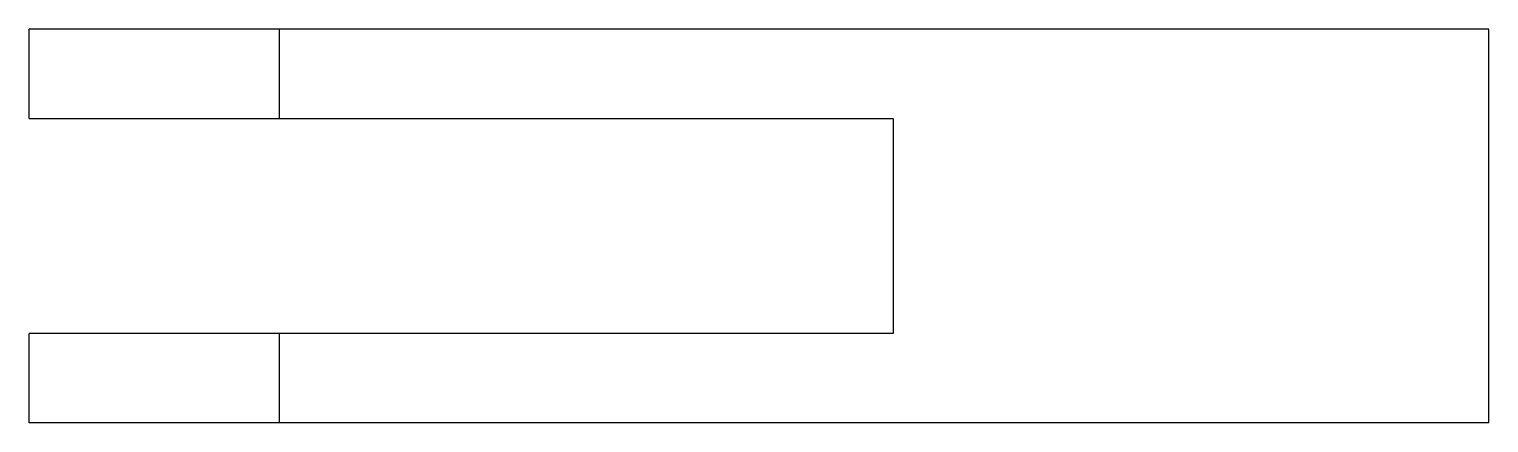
# Model space of a CAD drawing. Header units: metres. Extents: x -28.3 to 53.3, y -22 to 0.
import ezdxf

# ---------------------------------------------------------------- set-up
doc = ezdxf.new("R2010")
doc.units = ezdxf.units.M

msp = doc.modelspace()

# ---------------------------------------------------------------- linework, layer by layer
for points in [[(-28.3, -5), (-28.3, -4.9), (-28.3, -4.8), (-28.3, -4.7), (-28.3, -4.6), (-28.3, -4.5), (-28.3, -4.4), (-28.3, -4.3), (-28.3, -4.2), (-28.3, -4.1), (-28.3, -4), (-28.3, -3.9), (-28.3, -3.8), (-28.3, -3.7), (-28.3, -3.6), (-28.3, -3.5), (-28.3, -3.4), (-28.3, -3.3), (-28.3, -3.2), (-28.3, -3.1), (-28.3, -3), (-28.3, -2.9), (-28.3, -2.8), (-28.3, -2.7), (-28.3, -2.6), (-28.3, -2.5), (-28.3, -2.4), (-28.3, -2.3), (-28.3, -2.2), (-28.3, -2.1), (-28.3, -2), (-28.3, -1.9), (-28.3, -1.8), (-28.3, -1.7), (-28.3, -1.6), (-28.3, -1.5), (-28.3, -1.4), (-28.3, -1.3), (-28.3, -1.2), (-28.3, -1.1), (-28.3, -1), (-28.3, -0.9), (-28.3, -0.8), (-28.3, -0.7), (-28.3, -0.6), (-28.3, -0.5), (-28.3, -0.4), (-28.3, -0.3), (-28.3, -0.2), (-28.3, -0.1), (-28.3, 0)], [(-14.3, 0), (-14.349, 0), (-14.398, 0), (-14.447, 0), (-14.538, 0), (-14.683, 0), (-14.828, 0), (-14.973, 0), (-15.193, 0), (-15.427, 0), (-15.66, 0), (-15.916, 0), (-16.226, 0), (-16.537, 0), (-16.847, 0), (-17.201, 0), (-17.573, 0), (-17.944, 0), (-18.322, 0), (-18.736, 0), (-19.151, 0), (-19.565, 0), (-19.992, 0), (-20.428, 0), (-20.864, 0), (-21.3, 0), (-21.736, 0), (-22.172, 0), (-22.608, 0), (-23.035, 0), (-23.449, 0), (-23.864, 0), (-24.278, 0), (-24.656, 0), (-25.027, 0), (-25.399, 0), (-25.753, 0), (-26.063, 0), (-26.374, 0), (-26.684, 0), (-26.94, 0), (-27.173, 0), (-27.407, 0), (-27.627, 0), (-27.772, 0), (-27.917, 0), (-28.062, 0), (-28.153, 0), (-28.202, 0), (-28.251, 0), (-28.3, 0)], [(-14.3, -5), (-14.3, -4.9), (-14.3, -4.8), (-14.3, -4.7), (-14.3, -4.6), (-14.3, -4.5), (-14.3, -4.4), (-14.3, -4.3), (-14.3, -4.2), (-14.3, -4.1), (-14.3, -4), (-14.3, -3.9), (-14.3, -3.8), (-14.3, -3.7), (-14.3, -3.6), (-14.3, -3.5), (-14.3, -3.4), (-14.3, -3.3), (-14.3, -3.2), (-14.3, -3.1), (-14.3, -3), (-14.3, -2.9), (-14.3, -2.8), (-14.3, -2.7), (-14.3, -2.6), (-14.3, -2.5), (-14.3, -2.4), (-14.3, -2.3), (-14.3, -2.2), (-14.3, -2.1), (-14.3, -2), (-14.3, -1.9), (-14.3, -1.8), (-14.3, -1.7), (-14.3, -1.6), (-14.3, -1.5), (-14.3, -1.4), (-14.3, -1.3), (-14.3, -1.2), (-14.3, -1.1), (-14.3, -1), (-14.3, -0.9), (-14.3, -0.8), (-14.3, -0.7), (-14.3, -0.6), (-14.3, -0.5), (-14.3, -0.4), (-14.3, -0.3), (-14.3, -0.2), (-14.3, -0.1), (-14.3, 0)], [(53.3, 0), (51.948, 0), (50.596, 0), (49.244, 0), (47.892, 0), (46.54, 0), (45.188, 0), (43.836, 0), (42.484, 0), (41.132, 0), (39.78, 0), (38.428, 0), (37.076, 0), (35.724, 0), (34.372, 0), (33.02, 0), (31.668, 0), (30.316, 0), (28.964, 0), (27.612, 0), (26.26, 0), (24.908, 0), (23.556, 0), (22.204, 0), (20.852, 0), (19.5, 0), (18.148, 0), (16.796, 0), (15.444, 0), (14.092, 0), (12.74, 0), (11.388, 0), (10.036, 0), (8.684, 0), (7.332, 0), (5.98, 0), (4.628, 0), (3.276, 0), (1.924, 0), (0.572, 0), (-0.78, 0), (-2.132, 0), (-3.484, 0), (-4.836, 0), (-6.188, 0), (-7.54, 0), (-8.892, 0), (-10.244, 0), (-11.596, 0), (-12.948, 0), (-14.3, 0)], [(53.3, -22), (53.3, -21.56), (53.3, -21.12), (53.3, -20.68), (53.3, -20.24), (53.3, -19.8), (53.3, -19.36), (53.3, -18.92), (53.3, -18.48), (53.3, -18.04), (53.3, -17.6), (53.3, -17.16), (53.3, -16.72), (53.3, -16.28), (53.3, -15.84), (53.3, -15.4), (53.3, -14.96), (53.3, -14.52), (53.3, -14.08), (53.3, -13.64), (53.3, -13.2), (53.3, -12.76), (53.3, -12.32), (53.3, -11.88), (53.3, -11.44), (53.3, -11), (53.3, -10.56), (53.3, -10.12), (53.3, -9.68), (53.3, -9.24), (53.3, -8.8), (53.3, -8.36), (53.3, -7.92), (53.3, -7.48), (53.3, -7.04), (53.3, -6.6), (53.3, -6.16), (53.3, -5.72), (53.3, -5.28), (53.3, -4.84), (53.3, -4.4), (53.3, -3.96), (53.3, -3.52), (53.3, -3.08), (53.3, -2.64), (53.3, -2.2), (53.3, -1.76), (53.3, -1.32), (53.3, -0.88), (53.3, -0.44), (53.3, 0)], [(-28.3, -5), (-28.251, -5), (-28.202, -5), (-28.153, -5), (-28.062, -5), (-27.917, -5), (-27.772, -5), (-27.627, -5), (-27.407, -5), (-27.173, -5), (-26.94, -5), (-26.684, -5), (-26.374, -5), (-26.063, -5), (-25.753, -5), (-25.399, -5), (-25.027, -5), (-24.656, -5), (-24.278, -5), (-23.864, -5), (-23.449, -5), (-23.035, -5), (-22.608, -5), (-22.172, -5), (-21.736, -5), (-21.3, -5), (-20.864, -5), (-20.428, -5), (-19.992, -5), (-19.565, -5), (-19.151, -5), (-18.736, -5), (-18.322, -5), (-17.944, -5), (-17.573, -5), (-17.201, -5), (-16.847, -5), (-16.537, -5), (-16.226, -5), (-15.916, -5), (-15.66, -5), (-15.427, -5), (-15.193, -5), (-14.973, -5), (-14.828, -5), (-14.683, -5), (-14.538, -5), (-14.447, -5), (-14.398, -5), (-14.349, -5), (-14.3, -5)], [(-14.3, -5), (-13.614, -5), (-12.928, -5), (-12.242, -5), (-11.556, -5), (-10.87, -5), (-10.184, -5), (-9.498, -5), (-8.812, -5), (-8.126, -5), (-7.44, -5), (-6.754, -5), (-6.068, -5), (-5.382, -5), (-4.696, -5), (-4.01, -5), (-3.324, -5), (-2.638, -5), (-1.952, -5), (-1.266, -5), (-0.58, -5), (0.106, -5), (0.792, -5), (1.478, -5), (2.164, -5), (2.85, -5), (3.536, -5), (4.222, -5), (4.908, -5), (5.594, -5), (6.28, -5), (6.966, -5), (7.652, -5), (8.338, -5), (9.024, -5), (9.71, -5), (10.396, -5), (11.082, -5), (11.768, -5), (12.454, -5), (13.14, -5), (13.826, -5), (14.512, -5), (15.198, -5), (15.884, -5), (16.57, -5), (17.256, -5), (17.942, -5), (18.628, -5), (19.314, -5), (20, -5)], [(20, -5), (20, -5.24), (20, -5.48), (20, -5.72), (20, -5.96), (20, -6.2), (20, -6.44), (20, -6.68), (20, -6.92), (20, -7.16), (20, -7.4), (20, -7.64), (20, -7.88), (20, -8.12), (20, -8.36), (20, -8.6), (20, -8.84), (20, -9.08), (20, -9.32), (20, -9.56), (20, -9.8), (20, -10.04), (20, -10.28), (20, -10.52), (20, -10.76), (20, -11), (20, -11.24), (20, -11.48), (20, -11.72), (20, -11.96), (20, -12.2), (20, -12.44), (20, -12.68), (20, -12.92), (20, -13.16), (20, -13.4), (20, -13.64), (20, -13.88), (20, -14.12), (20, -14.36), (20, -14.6), (20, -14.84), (20, -15.08), (20, -15.32), (20, -15.56), (20, -15.8), (20, -16.04), (20, -16.28), (20, -16.52), (20, -16.76), (20, -17)], [(-14.3, -17), (-14.349, -17), (-14.398, -17), (-14.447, -17), (-14.538, -17), (-14.683, -17), (-14.828, -17), (-14.973, -17), (-15.193, -17), (-15.427, -17), (-15.66, -17), (-15.916, -17), (-16.226, -17), (-16.537, -17), (-16.847, -17), (-17.201, -17), (-17.573, -17), (-17.944, -17), (-18.322, -17), (-18.736, -17), (-19.151, -17), (-19.565, -17), (-19.992, -17), (-20.428, -17), (-20.864, -17), (-21.3, -17), (-21.736, -17), (-22.172, -17), (-22.608, -17), (-23.035, -17), (-23.449, -17), (-23.864, -17), (-24.278, -17), (-24.656, -17), (-25.027, -17), (-25.399, -17), (-25.753, -17), (-26.063, -17), (-26.374, -17), (-26.684, -17), (-26.94, -17), (-27.173, -17), (-27.407, -17), (-27.627, -17), (-27.772, -17), (-27.917, -17), (-28.062, -17), (-28.153, -17), (-28.202, -17), (-28.251, -17), (-28.3, -17)], [(-28.3, -22), (-28.3, -21.9), (-28.3, -21.8), (-28.3, -21.7), (-28.3, -21.6), (-28.3, -21.5), (-28.3, -21.4), (-28.3, -21.3), (-28.3, -21.2), (-28.3, -21.1), (-28.3, -21), (-28.3, -20.9), (-28.3, -20.8), (-28.3, -20.7), (-28.3, -20.6), (-28.3, -20.5), (-28.3, -20.4), (-28.3, -20.3), (-28.3, -20.2), (-28.3, -20.1), (-28.3, -20), (-28.3, -19.9), (-28.3, -19.8), (-28.3, -19.7), (-28.3, -19.6), (-28.3, -19.5), (-28.3, -19.4), (-28.3, -19.3), (-28.3, -19.2), (-28.3, -19.1), (-28.3, -19), (-28.3, -18.9), (-28.3, -18.8), (-28.3, -18.7), (-28.3, -18.6), (-28.3, -18.5), (-28.3, -18.4), (-28.3, -18.3), (-28.3, -18.2), (-28.3, -18.1), (-28.3, -18), (-28.3, -17.9), (-28.3, -17.8), (-28.3, -17.7), (-28.3, -17.6), (-28.3, -17.5), (-28.3, -17.4), (-28.3, -17.3), (-28.3, -17.2), (-28.3, -17.1), (-28.3, -17)], [(20, -17), (19.314, -17), (18.628, -17), (17.942, -17), (17.256, -17), (16.57, -17), (15.884, -17), (15.198, -17), (14.512, -17), (13.826, -17), (13.14, -17), (12.454, -17), (11.768, -17), (11.082, -17), (10.396, -17), (9.71, -17), (9.024, -17), (8.338, -17), (7.652, -17), (6.966, -17), (6.28, -17), (5.594, -17), (4.908, -17), (4.222, -17), (3.536, -17), (2.85, -17), (2.164, -17), (1.478, -17), (0.792, -17), (0.106, -17), (-0.58, -17), (-1.266, -17), (-1.952, -17), (-2.638, -17), (-3.324, -17), (-4.01, -17), (-4.696, -17), (-5.382, -17), (-6.068, -17), (-6.754, -17), (-7.44, -17), (-8.126, -17), (-8.812, -17), (-9.498, -17), (-10.184, -17), (-10.87, -17), (-11.556, -17), (-12.242, -17), (-12.928, -17), (-13.614, -17), (-14.3, -17)], [(-14.3, -22), (-14.3, -21.9), (-14.3, -21.8), (-14.3, -21.7), (-14.3, -21.6), (-14.3, -21.5), (-14.3, -21.4), (-14.3, -21.3), (-14.3, -21.2), (-14.3, -21.1), (-14.3, -21), (-14.3, -20.9), (-14.3, -20.8), (-14.3, -20.7), (-14.3, -20.6), (-14.3, -20.5), (-14.3, -20.4), (-14.3, -20.3), (-14.3, -20.2), (-14.3, -20.1), (-14.3, -20), (-14.3, -19.9), (-14.3, -19.8), (-14.3, -19.7), (-14.3, -19.6), (-14.3, -19.5), (-14.3, -19.4), (-14.3, -19.3), (-14.3, -19.2), (-14.3, -19.1), (-14.3, -19), (-14.3, -18.9), (-14.3, -18.8), (-14.3, -18.7), (-14.3, -18.6), (-14.3, -18.5), (-14.3, -18.4), (-14.3, -18.3), (-14.3, -18.2), (-14.3, -18.1), (-14.3, -18), (-14.3, -17.9), (-14.3, -17.8), (-14.3, -17.7), (-14.3, -17.6), (-14.3, -17.5), (-14.3, -17.4), (-14.3, -17.3), (-14.3, -17.2), (-14.3, -17.1), (-14.3, -17)], [(-14.3, -22), (-14.349, -22), (-14.398, -22), (-14.447, -22), (-14.538, -22), (-14.683, -22), (-14.828, -22), (-14.973, -22), (-15.193, -22), (-15.427, -22), (-15.66, -22), (-15.916, -22), (-16.226, -22), (-16.537, -22), (-16.847, -22), (-17.201, -22), (-17.573, -22), (-17.944, -22), (-18.322, -22), (-18.736, -22), (-19.151, -22), (-19.565, -22), (-19.992, -22), (-20.428, -22), (-20.864, -22), (-21.3, -22), (-21.736, -22), (-22.172, -22), (-22.608, -22), (-23.035, -22), (-23.449, -22), (-23.864, -22), (-24.278, -22), (-24.656, -22), (-25.027, -22), (-25.399, -22), (-25.753, -22), (-26.063, -22), (-26.374, -22), (-26.684, -22), (-26.94, -22), (-27.173, -22), (-27.407, -22), (-27.627, -22), (-27.772, -22), (-27.917, -22), (-28.062, -22), (-28.153, -22), (-28.202, -22), (-28.251, -22), (-28.3, -22)], [(53.3, -22), (51.948, -22), (50.596, -22), (49.244, -22), (47.892, -22), (46.54, -22), (45.188, -22), (43.836, -22), (42.484, -22), (41.132, -22), (39.78, -22), (38.428, -22), (37.076, -22), (35.724, -22), (34.372, -22), (33.02, -22), (31.668, -22), (30.316, -22), (28.964, -22), (27.612, -22), (26.26, -22), (24.908, -22), (23.556, -22), (22.204, -22), (20.852, -22), (19.5, -22), (18.148, -22), (16.796, -22), (15.444, -22), (14.092, -22), (12.74, -22), (11.388, -22), (10.036, -22), (8.684, -22), (7.332, -22), (5.98, -22), (4.628, -22), (3.276, -22), (1.924, -22), (0.572, -22), (-0.78, -22), (-2.132, -22), (-3.484, -22), (-4.836, -22), (-6.188, -22), (-7.54, -22), (-8.892, -22), (-10.244, -22), (-11.596, -22), (-12.948, -22), (-14.3, -22)]]:
    msp.add_lwpolyline(points)

doc.saveas('drawing.dxf')
